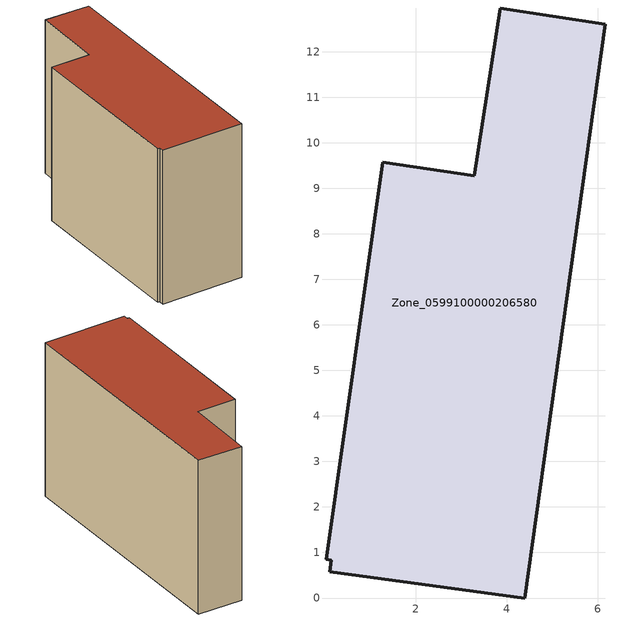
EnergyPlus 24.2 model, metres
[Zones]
Zone_0599100000206580
 floor ground (C_G): 0.15,0.82 0.04,0.85 1.28,9.57 3.29,9.27 3.86,12.96 6.17,12.6 4.4,0 0.11,0.57 z0
 wall outside (C_F): 4.4,0 6.17,12.6 3.86,12.96 3.29,9.27 1.28,9.57 0.04,0.85 0.15,0.82 0.11,0.57 4.4,0 z0:8.13
 roof outside (C_R): 0.15,0.82 0.11,0.57 4.4,0 6.17,12.6 3.86,12.96 3.29,9.27 1.28,9.57 0.04,0.85 z8.13
[BUILDING]
Pand.0599100000206580: North Axis=0; Terrain=City; Loads Convergence Tolerance Value=0.04; Temperature Convergence Tolerance Value=0.4; Solar Distribution=FullExterior; Maximum Number of Warmup Days=25; Minimum Number of Warmup Days=1
[Site:Location]
Rotterdam.The.Hague.AP_ZH_NLD Design_Conditions: Latitude=51.96; Longitude=4.45; Time Zone=1; Elevation=-4.5
[SITE:GROUNDTEMPERATURE:BUILDINGSURFACE]
18, 18, 18, 18, 18, 18, 18, 18, 18, 18, 18, 18
[MATERIAL] Thermal Absorptance=0.9; Solar Absorptance=0.7; Visible Absorptance=0.7
Name | Roughness | Thickness | Conductivity | Density | Specific Heat
G.TI.1946 | MediumSmooth | 0.15 | 1 | 540 | 1210
F.TI.1946 | Rough | 0.3 | 0.857143 | 1920 | 840
R.TI.1946 | MediumRough | 0.2 | 0.1 | 1500 | 1000
[CONSTRUCTION]
C_G: G.TI.1946
C_F: F.TI.1946
C_R: R.TI.1946
[ZONE]
Zone_0599100000206580: Type=1; Multiplier=1; Ceiling Height=Autocalculate; Volume=Autocalculate; Floor Area=autocalculate; Part of Total Floor Area=Yes
[ZONEINFILTRATION:DESIGNFLOWRATE]
Infil_Zone_0599100000206580: Zone or ZoneList or Space or SpaceList=Zone_0599100000206580; Schedule=AlwaysOn; Design Flow Rate Calculation Method=Flow/Area; Flow Rate per Floor Area=0.003; Constant Term Coefficient=1; Temperature Term Coefficient=0; Velocity Term Coefficient=0; Velocity Squared Term Coefficient=0
[HVACTEMPLATE:ZONE:IDEALLOADSAIRSYSTEM]
Zone_0599100000206580: Maximum Heating Supply Air Temperature=50; Minimum Cooling Supply Air Temperature=13; Maximum Heating Supply Air Humidity Ratio=0.0156; Minimum Cooling Supply Air Humidity Ratio=0.0077; Heating Limit=NoLimit; Cooling Limit=NoLimit; Dehumidification Control Type=ConstantSensibleHeatRatio; Cooling Sensible Heat Ratio=0.7; Dehumidification Setpoint=60; Humidification Control Type=None; Humidification Setpoint=30; Outdoor Air Method=None; Outdoor Air Flow Rate per Person=0.00944; Outdoor Air Flow Rate per Zone Floor Area=0; Outdoor Air Flow Rate per Zone=0; Demand Controlled Ventilation Type=None; Outdoor Air Economizer Type=NoEconomizer; Heat Recovery Type=None; Sensible Heat Recovery Effectiveness=0.7; Latent Heat Recovery Effectiveness=0.65
[ZONECONTROL:THERMOSTAT]
ThermostatControl_Zone_0599100000206580: Zone or ZoneList=Zone_0599100000206580; Control Type Schedule=DualSetpointControlType; Control 1=Thermostat_Zone_0599100000206580; Temperature Difference Between Cutout And Setpoint=0
[THERMOSTATSETPOINT:DUALSETPOINT]
Thermostat_Zone_0599100000206580: Heating Setpoint Temperature Schedule=HeatingSetpoint_Zone_0599100000206580; Cooling Setpoint Temperature Schedule=CoolingSetpoint_Zone_0599100000206580
[SCHEDULE:COMPACT]
HeatingSetpoint_Zone_0599100000206580: Through: 12/31, For: AllDays, Until: 24:00, 21
CoolingSetpoint_Zone_0599100000206580: Through: 12/31, For: AllDays, Until: 24:00, 24
DualSetpointControlType: Through: 12/31, For: AllDays, Until: 24:00, 4
AlwaysOn: Through: 12/31, For: AllDays, Until: 24:00, 1
